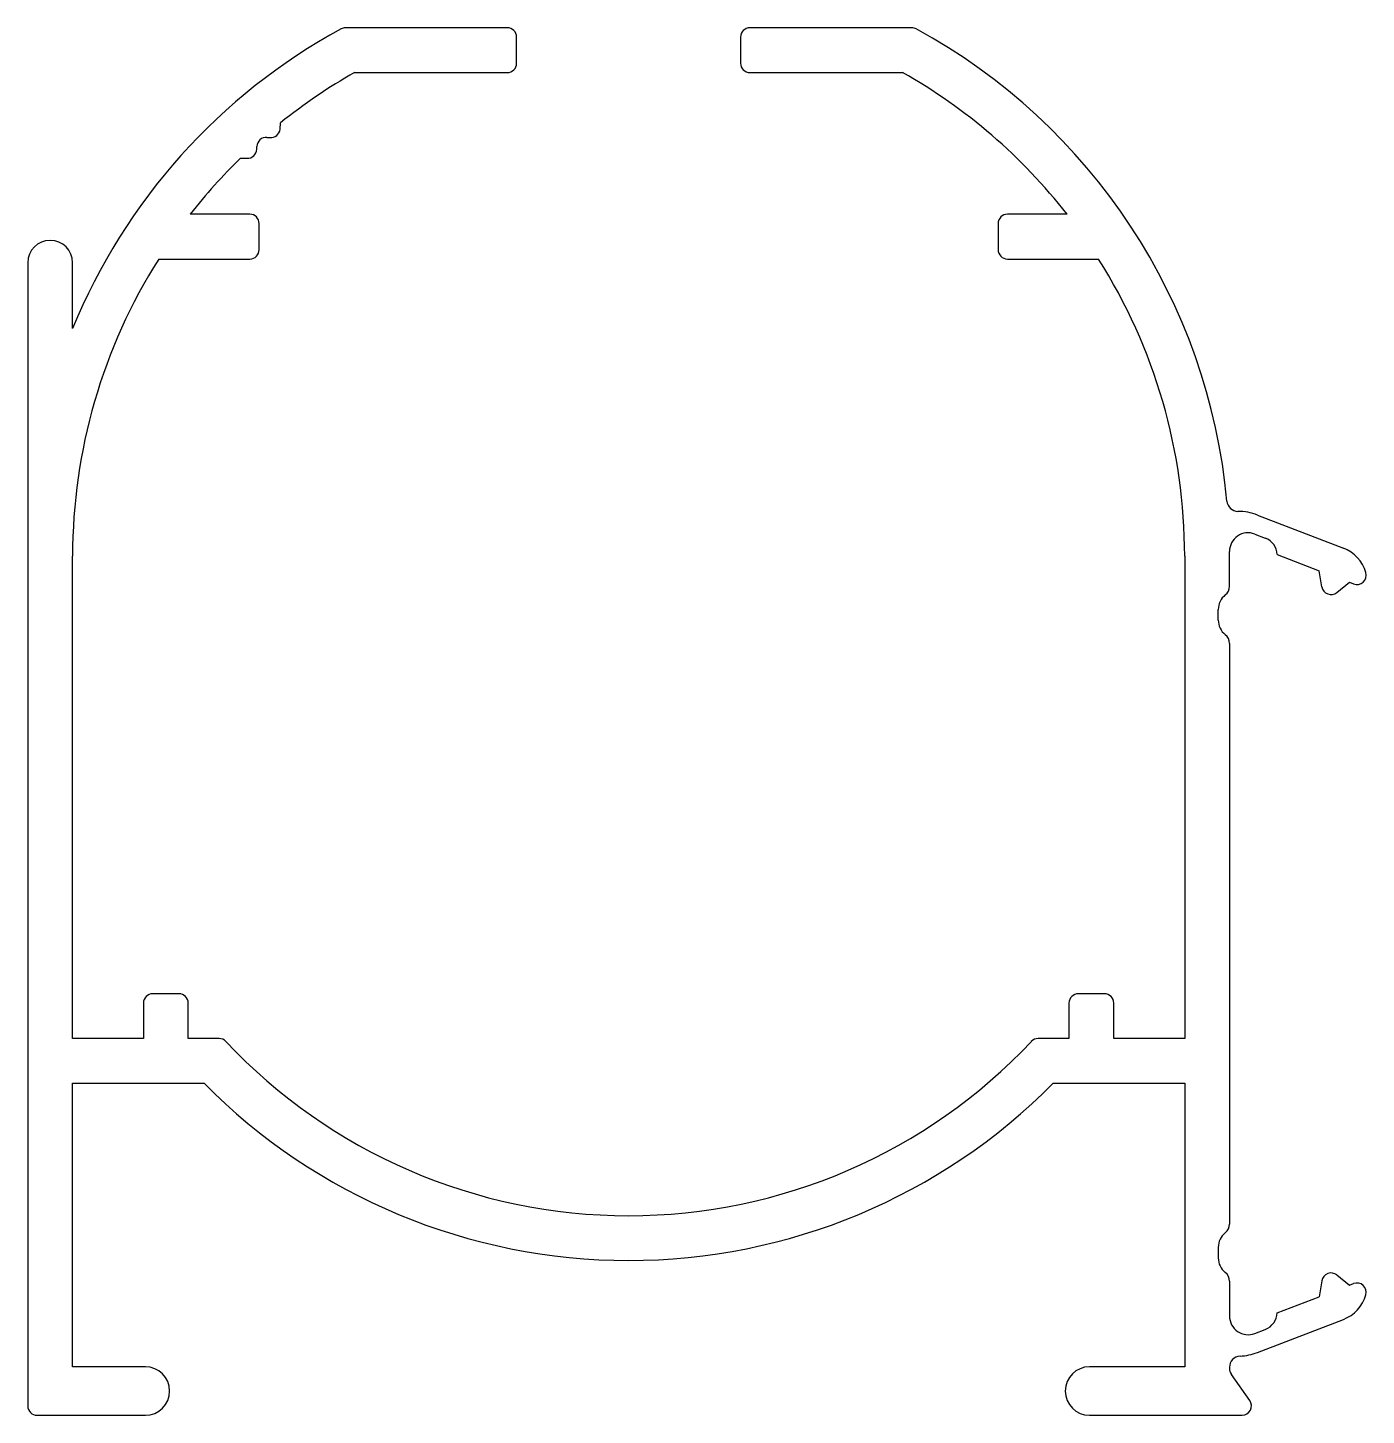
# Model space of a CAD drawing. Extents: x 58.2 to 94.1, y 15.4 to 52.6.
import ezdxf

# ---------------------------------------------------------------- set-up
doc = ezdxf.new("R2010")
doc.units = 0
doc.layers.get('0').update_dxf_attribs({"linetype": 'CONTINUOUS'})

msp = doc.modelspace()

# ---------------------------------------------------------------- linework, layer by layer
for p, q in [((71.041, 52.613), (66.703, 52.613)), ((81.878, 52.613), (77.541, 52.613)), ((71.291, 51.663), (71.291, 52.363)), ((77.291, 52.363), (77.291, 51.663)), ((66.949, 51.413), (71.041, 51.413)), ((77.541, 51.413), (81.632, 51.413)), ((64.95, 49.894), (64.965, 50.068)), ((64.6, 49.674), (64.678, 49.667)), ((63.892, 49.119), (64.067, 49.113)), ((64.325, 49.355), (64.328, 49.434)), ((64.141, 47.613), (62.543, 47.613)), ((64.391, 46.663), (64.391, 47.363)), ((84.191, 47.363), (84.191, 46.663)), ((86.038, 47.613), (84.441, 47.613)), ((58.191, 46.313), (58.191, 38.447)), ((59.391, 44.547), (59.391, 46.313)), ((61.699, 46.413), (64.141, 46.413)), ((84.441, 46.413), (86.882, 46.413)), ((91.14, 39.549), (93.443, 38.665)), ((91.07, 39.04), (91.35, 38.933)), ((58.191, 38.447), (58.191, 15.663)), ((59.391, 25.513), (59.391, 38.447)), ((89.191, 38.447), (89.191, 25.513)), ((90.391, 37.64), (90.391, 38.573)), ((91.67, 38.488), (92.799, 38.055)), ((92.866, 37.628), (92.799, 38.055)), ((93.271, 37.472), (93.607, 37.745)), ((93.607, 37.745), (93.716, 37.703)), ((90.091, 36.732), (90.091, 37.015)), ((90.391, 36.107), (90.391, 20.54)), ((61.291, 26.463), (61.291, 25.513)), ((62.241, 26.713), (61.541, 26.713)), ((62.491, 25.513), (62.491, 26.463)), ((86.091, 26.463), (86.091, 25.513)), ((87.041, 26.713), (86.341, 26.713)), ((87.291, 25.513), (87.291, 26.463)), ((61.291, 25.513), (59.391, 25.513)), ((63.317, 25.513), (62.491, 25.513)), ((86.091, 25.513), (85.264, 25.513)), ((89.191, 25.513), (87.291, 25.513)), ((59.391, 16.713), (59.391, 24.313)), ((59.391, 24.313), (62.913, 24.313)), ((85.668, 24.313), (89.191, 24.313)), ((89.191, 24.313), (89.191, 16.713)), ((90.091, 19.915), (90.091, 19.632)), ((90.391, 19.007), (90.391, 18.073)), ((92.866, 19.019), (92.799, 18.592)), ((93.271, 19.174), (93.607, 18.902)), ((93.607, 18.902), (93.716, 18.944)), ((91.67, 18.158), (92.799, 18.592)), ((91.14, 17.098), (93.443, 17.982)), ((91.07, 17.607), (91.35, 17.714)), ((61.341, 16.713), (59.391, 16.713)), ((89.191, 16.713), (86.641, 16.713)), ((90.391, 16.701), (90.391, 16.68)), ((90.935, 15.807), (90.445, 16.508)), ((58.441, 15.413), (61.341, 15.413)), ((86.641, 15.413), (90.731, 15.413))]:
    msp.add_line(p, q)
for centre, radius, start, end in [((74.291, 38.447), 16.1, 118.6, 157.7387), ((66.703, 52.363), 0.25, 90, 118.6), ((71.041, 52.363), 0.25, 0, 90), ((77.541, 52.363), 0.25, 90, 180), ((81.878, 52.363), 0.25, 61.4, 90), ((74.291, 38.447), 16.1, 5.2513, 61.4), ((74.291, 38.447), 14.9, 119.5177, 128.7456), ((71.041, 51.663), 0.25, 270, 0), ((77.541, 51.663), 0.25, 180, 270), ((74.291, 38.447), 14.9, 37.9643, 60.4823), ((64.701, 49.916), 0.25, 264.9013, 354.9013), ((64.578, 49.425), 0.25, 84.9013, 178.1013), ((74.291, 38.447), 14.9, 134.257, 142.0357), ((64.075, 49.363), 0.25, 268.1013, 358.1013), ((64.141, 47.363), 0.25, 0, 90), ((84.441, 47.363), 0.25, 90, 180), ((58.791, 46.313), 0.6, 90, 180), ((58.791, 46.313), 0.6, 0, 90), ((64.141, 46.663), 0.25, 270, 360), ((84.441, 46.663), 0.25, 180, 270), ((74.291, 38.447), 14.9, 147.681, 180), ((74.291, 38.447), 14.9, 0, 32.319), ((90.622, 39.948), 0.3, 185.2513, 269.3839), ((90.602, 38.148), 1.5, 69, 89.3839), ((90.891, 38.573), 0.5, 69, 180), ((91.171, 38.466), 0.5, 2.5782, 69), ((93.084, 37.731), 1, 15.8699, 69), ((93.806, 37.936), 0.25, 249, 15.8699), ((90.091, 37.64), 0.3, 308.6822, 0), ((93.113, 37.667), 0.25, 189, 309), ((90.591, 37.015), 0.5, 128.6822, 180), ((90.591, 36.732), 0.5, 180, 231.3178), ((90.091, 36.107), 0.3, 0, 51.3178), ((61.541, 26.463), 0.25, 90, 180), ((62.241, 26.463), 0.25, 0, 90), ((86.341, 26.463), 0.25, 90, 180), ((87.041, 26.463), 0.25, 0, 90), ((63.317, 25.263), 0.25, 43.1873, 90), ((74.291, 35.563), 14.8, 223.1873, 316.8127), ((85.264, 25.263), 0.25, 90, 136.8127), ((74.291, 35.563), 16, 224.6783, 315.3217), ((90.091, 20.54), 0.3, 308.6822, 0), ((90.591, 19.915), 0.5, 128.6822, 180), ((90.591, 19.632), 0.5, 180, 231.3178), ((90.091, 19.007), 0.3, 360, 51.3178), ((93.113, 18.98), 0.25, 51, 171), ((93.084, 18.916), 1, 291, 344.1301), ((93.806, 18.71), 0.25, 344.1301, 111), ((90.891, 18.073), 0.5, 180, 291), ((91.171, 18.181), 0.5, 291, 357.4218), ((90.691, 16.701), 0.3, 92.8082, 180), ((90.602, 18.498), 1.5, 272.8082, 291), ((61.341, 16.063), 0.65, 360, 90), ((86.641, 16.063), 0.65, 90, 180), ((90.691, 16.68), 0.3, 180, 214.9916), ((61.341, 16.063), 0.65, 270, 0), ((86.641, 16.063), 0.65, 180, 270), ((58.441, 15.663), 0.25, 180, 270), ((90.731, 15.663), 0.25, 270, 34.9916)]:
    msp.add_arc(centre, radius, start, end)

doc.saveas('drawing.dxf')
